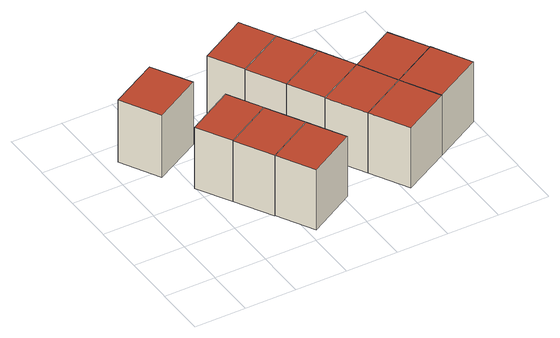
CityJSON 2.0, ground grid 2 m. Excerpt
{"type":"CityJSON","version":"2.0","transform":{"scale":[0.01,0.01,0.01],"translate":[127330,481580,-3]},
"CityObjects":{
"building1":{"type":"Building","attributes":{"b3_dak_type":"multiple horizontal","b3_h_dak_50p":0.21,"b3_h_dak_70p":0.24,"b3_h_dak_max":0.34,"b3_h_dak_min":0.16,"b3_h_maaiveld":-2.42,"b3_kas_warenhuis":false,"b3_mutatie_ahn3_ahn4":false,"b3_reconstructie_onvolledig":false,"b3_rmse_lod12":0.0347,"b3_rmse_lod13":0.0347,"b3_rmse_lod22":0.0331,"b3_val3dity_lod12":"[]","b3_val3dity_lod13":"[]","b3_val3dity_lod22":"[]","b3_volume_lod12":9.74,"b3_volume_lod13":9.74,"b3_volume_lod22":9.7,"geconstateerd":false,"oorspronkelijkbouwjaar":2007,"status":"Pand in gebruik"},"children":["building1-1"]},
"building1-1":{"type":"BuildingPart","parents":["building1"],"geometry":[{"type":"Solid","lod":"1.2","boundaries":[[[[0,1,2,3]],[[4,1,0,5]],[[5,0,3,6]],[[7,2,1,4]],[[6,3,2,7]],[[6,7,4,5]]]],"semantics":{"surfaces":[{"type":"GroundSurface"},{"type":"WallSurface","on_footprint_edge":true},{"type":"RoofSurface"}],"values":[[0,1,1,1,1,2]]}}]},
"building2":{"type":"Building","attributes":{"b3_dak_type":"multiple horizontal","b3_h_dak_50p":0.2,"b3_h_dak_70p":0.22,"b3_h_dak_max":0.28,"b3_h_dak_min":0.14,"b3_h_maaiveld":-2.39,"b3_kas_warenhuis":false,"b3_mutatie_ahn3_ahn4":false,"b3_reconstructie_onvolledig":false,"b3_rmse_lod12":0.0305,"b3_rmse_lod13":0.0305,"b3_rmse_lod22":0.0274,"b3_val3dity_lod12":"[]","b3_val3dity_lod13":"[]","b3_val3dity_lod22":"[]","b3_volume_lod12":8.28,"b3_volume_lod13":8.28,"b3_volume_lod22":8.26,"geconstateerd":false,"oorspronkelijkbouwjaar":2006,"status":"Pand in gebruik"},"children":["building2-1"]},
"building2-1":{"type":"BuildingPart","parents":["building2"],"geometry":[{"type":"Solid","lod":"1.2","boundaries":[[[[8,9,10,11]],[[12,9,8,13]],[[13,8,11,14]],[[15,10,9,12]],[[14,11,10,15]],[[14,15,12,13]]]],"semantics":{"surfaces":[{"type":"GroundSurface"},{"type":"WallSurface","on_footprint_edge":true},{"type":"RoofSurface"}],"values":[[0,1,1,1,1,2]]}}]},
"building3":{"type":"Building","attributes":{"b3_dak_type":"multiple horizontal","b3_h_dak_50p":0.2,"b3_h_dak_70p":0.21,"b3_h_dak_max":0.26,"b3_h_dak_min":0.16,"b3_h_maaiveld":-2.38,"b3_kas_warenhuis":false,"b3_mutatie_ahn3_ahn4":false,"b3_reconstructie_onvolledig":false,"b3_rmse_lod12":0.026,"b3_rmse_lod13":0.026,"b3_rmse_lod22":0.0252,"b3_val3dity_lod12":"[]","b3_val3dity_lod13":"[]","b3_val3dity_lod22":"[]","b3_volume_lod12":8.98,"b3_volume_lod13":8.98,"b3_volume_lod22":8.97,"geconstateerd":false,"oorspronkelijkbouwjaar":2006,"status":"Pand in gebruik"},"children":["building3-1"]},
"building3-1":{"type":"BuildingPart","parents":["building3"],"geometry":[{"type":"Solid","lod":"1.2","boundaries":[[[[16,17,18,19]],[[20,17,16,21]],[[21,16,19,22]],[[23,18,17,20]],[[22,19,18,23]],[[22,23,20,21]]]],"semantics":{"surfaces":[{"type":"GroundSurface"},{"type":"WallSurface","on_footprint_edge":true},{"type":"RoofSurface"}],"values":[[0,1,1,1,1,2]]}}]},
"building4":{"type":"Building","attributes":{"b3_dak_type":"multiple horizontal","b3_h_dak_50p":0.19,"b3_h_dak_70p":0.2,"b3_h_dak_max":0.26,"b3_h_dak_min":0.14,"b3_h_maaiveld":-2.36,"b3_kas_warenhuis":false,"b3_mutatie_ahn3_ahn4":false,"b3_reconstructie_onvolledig":false,"b3_rmse_lod12":0.0259,"b3_rmse_lod13":0.0259,"b3_rmse_lod22":0.0246,"b3_val3dity_lod12":"[]","b3_val3dity_lod13":"[]","b3_val3dity_lod22":"[]","b3_volume_lod12":8.85,"b3_volume_lod13":8.85,"b3_volume_lod22":8.82,"geconstateerd":false,"oorspronkelijkbouwjaar":2006,"status":"Pand in gebruik"},"children":["building4-1"]},
"building4-1":{"type":"BuildingPart","parents":["building4"],"geometry":[{"type":"Solid","lod":"1.2","boundaries":[[[[24,25,26,27]],[[28,25,24,29]],[[29,24,27,21]],[[20,26,25,28]],[[21,27,26,20]],[[21,20,28,29]]]],"semantics":{"surfaces":[{"type":"GroundSurface"},{"type":"WallSurface","on_footprint_edge":true},{"type":"RoofSurface"}],"values":[[0,1,1,1,1,2]]}}]},
"building5":{"type":"Building","attributes":{"b3_dak_type":"multiple horizontal","b3_h_dak_50p":0.2,"b3_h_dak_70p":0.22,"b3_h_dak_max":0.28,"b3_h_dak_min":0.16,"b3_h_maaiveld":-2.4,"b3_kas_warenhuis":false,"b3_mutatie_ahn3_ahn4":false,"b3_reconstructie_onvolledig":false,"b3_rmse_lod12":0.0307,"b3_rmse_lod13":0.0307,"b3_rmse_lod22":0.0278,"b3_val3dity_lod12":"[]","b3_val3dity_lod13":"[]","b3_val3dity_lod22":"[]","b3_volume_lod12":8.34,"b3_volume_lod13":8.34,"b3_volume_lod22":8.3,"geconstateerd":false,"oorspronkelijkbouwjaar":2006,"status":"Pand in gebruik"},"children":["building5-1"]},
"building5-1":{"type":"BuildingPart","parents":["building5"],"geometry":[{"type":"Solid","lod":"1.2","boundaries":[[[[30,31,32,33]],[[34,31,30,35]],[[36,32,31,34]],[[35,30,33,37]],[[37,33,32,36]],[[37,36,34,35]]]],"semantics":{"surfaces":[{"type":"GroundSurface"},{"type":"WallSurface","on_footprint_edge":true},{"type":"RoofSurface"}],"values":[[0,1,1,1,1,2]]}}]},
"building6":{"type":"Building","attributes":{"b3_dak_type":"multiple horizontal","b3_h_dak_50p":0.19,"b3_h_dak_70p":0.21,"b3_h_dak_max":0.28,"b3_h_dak_min":0.14,"b3_h_maaiveld":-2.4,"b3_kas_warenhuis":false,"b3_mutatie_ahn3_ahn4":false,"b3_reconstructie_onvolledig":false,"b3_rmse_lod12":0.0347,"b3_rmse_lod13":0.0347,"b3_rmse_lod22":0.0327,"b3_val3dity_lod12":"[]","b3_val3dity_lod13":"[]","b3_val3dity_lod22":"[]","b3_volume_lod12":8.99,"b3_volume_lod13":8.99,"b3_volume_lod22":8.98,"geconstateerd":false,"oorspronkelijkbouwjaar":2006,"status":"Pand in gebruik"},"children":["building6-1"]},
"building6-1":{"type":"BuildingPart","parents":["building6"],"geometry":[{"type":"Solid","lod":"1.2","boundaries":[[[[33,32,38,39]],[[40,32,33,41]],[[42,38,32,40]],[[41,33,39,43]],[[43,39,38,42]],[[43,42,40,41]]]],"semantics":{"surfaces":[{"type":"GroundSurface"},{"type":"WallSurface","on_footprint_edge":true},{"type":"RoofSurface"}],"values":[[0,1,1,1,1,2]]}}]},
"building7":{"type":"Building","attributes":{"b3_dak_type":"multiple horizontal","b3_h_dak_50p":0.2,"b3_h_dak_70p":0.22,"b3_h_dak_max":0.27,"b3_h_dak_min":0.16,"b3_h_maaiveld":-2.4,"b3_kas_warenhuis":false,"b3_mutatie_ahn3_ahn4":false,"b3_reconstructie_onvolledig":false,"b3_rmse_lod12":0.0287,"b3_rmse_lod13":0.0287,"b3_rmse_lod22":0.0275,"b3_val3dity_lod12":"[]","b3_val3dity_lod13":"[]","b3_val3dity_lod22":"[]","b3_volume_lod12":8.38,"b3_volume_lod13":8.38,"b3_volume_lod22":8.36,"geconstateerd":false,"oorspronkelijkbouwjaar":2006,"status":"Pand in gebruik"},"children":["building7-1"]},
"building7-1":{"type":"BuildingPart","parents":["building7"],"geometry":[{"type":"Solid","lod":"1.2","boundaries":[[[[44,45,46,47]],[[43,45,44,48]],[[48,44,47,49]],[[42,46,45,43]],[[49,47,46,42]],[[49,42,43,48]]]],"semantics":{"surfaces":[{"type":"GroundSurface"},{"type":"WallSurface","on_footprint_edge":true},{"type":"RoofSurface"}],"values":[[0,1,1,1,1,2]]}}]},
"building8":{"type":"Building","attributes":{"b3_dak_type":"multiple horizontal","b3_h_dak_50p":0.2,"b3_h_dak_70p":0.21,"b3_h_dak_max":0.27,"b3_h_dak_min":0.13,"b3_h_maaiveld":-2.37,"b3_kas_warenhuis":false,"b3_mutatie_ahn3_ahn4":false,"b3_reconstructie_onvolledig":false,"b3_rmse_lod12":0.0226,"b3_rmse_lod13":0.0226,"b3_rmse_lod22":0.0219,"b3_val3dity_lod12":"[]","b3_val3dity_lod13":"[]","b3_val3dity_lod22":"[]","b3_volume_lod12":9.1,"b3_volume_lod13":9.1,"b3_volume_lod22":9.08,"geconstateerd":false,"oorspronkelijkbouwjaar":2006,"status":"Pand in gebruik"},"children":["building8-1"]},
"building8-1":{"type":"BuildingPart","parents":["building8"],"geometry":[{"type":"Solid","lod":"1.2","boundaries":[[[[50,51,52,53]],[[54,51,50,55]],[[56,52,51,54]],[[55,50,53,57]],[[57,53,52,56]],[[57,56,54,55]]]],"semantics":{"surfaces":[{"type":"GroundSurface"},{"type":"WallSurface","on_footprint_edge":true},{"type":"RoofSurface"}],"values":[[0,1,1,1,1,2]]}}]},
"building9":{"type":"Building","attributes":{"b3_dak_type":"multiple horizontal","b3_h_dak_50p":0.2,"b3_h_dak_70p":0.21,"b3_h_dak_max":0.27,"b3_h_dak_min":0.14,"b3_h_maaiveld":-2.36,"b3_kas_warenhuis":false,"b3_mutatie_ahn3_ahn4":false,"b3_reconstructie_onvolledig":false,"b3_rmse_lod12":0.03,"b3_rmse_lod13":0.03,"b3_rmse_lod22":0.0235,"b3_val3dity_lod12":"[]","b3_val3dity_lod13":"[]","b3_val3dity_lod22":"[]","b3_volume_lod12":9.01,"b3_volume_lod13":9.01,"b3_volume_lod22":9.01,"geconstateerd":false,"oorspronkelijkbouwjaar":2006,"status":"Pand in gebruik"},"children":["building9-1"]},
"building9-1":{"type":"BuildingPart","parents":["building9"],"geometry":[{"type":"Solid","lod":"1.2","boundaries":[[[[58,59,60,61]],[[56,59,58,57]],[[62,60,59,56]],[[57,58,61,63]],[[63,61,60,62]],[[63,62,56,57]]]],"semantics":{"surfaces":[{"type":"GroundSurface"},{"type":"WallSurface","on_footprint_edge":true},{"type":"RoofSurface"}],"values":[[0,1,1,1,1,2]]}}]},
"building10":{"type":"Building","attributes":{"b3_dak_type":"multiple horizontal","b3_h_dak_50p":0.19,"b3_h_dak_70p":0.2,"b3_h_dak_max":0.28,"b3_h_dak_min":0.14,"b3_h_maaiveld":-2.37,"b3_kas_warenhuis":false,"b3_mutatie_ahn3_ahn4":false,"b3_reconstructie_onvolledig":false,"b3_rmse_lod12":0.0266,"b3_rmse_lod13":0.0266,"b3_rmse_lod22":0.024,"b3_val3dity_lod12":"[]","b3_val3dity_lod13":"[]","b3_val3dity_lod22":"[]","b3_volume_lod12":9.01,"b3_volume_lod13":9.01,"b3_volume_lod22":8.99,"geconstateerd":false,"oorspronkelijkbouwjaar":2006,"status":"Pand in gebruik"},"children":["building10-1"]},
"building10-1":{"type":"BuildingPart","parents":["building10"],"geometry":[{"type":"Solid","lod":"1.2","boundaries":[[[[64,52,51,65]],[[56,52,64,66]],[[66,64,65,67]],[[54,51,52,56]],[[67,65,51,54]],[[67,54,56,66]]]],"semantics":{"surfaces":[{"type":"GroundSurface"},{"type":"WallSurface","on_footprint_edge":true},{"type":"RoofSurface"}],"values":[[0,1,1,1,1,2]]}}]},
"building11":{"type":"Building","attributes":{"b3_dak_type":"multiple horizontal","b3_h_dak_50p":0.19,"b3_h_dak_70p":0.21,"b3_h_dak_max":0.27,"b3_h_dak_min":0.15,"b3_h_maaiveld":-2.36,"b3_kas_warenhuis":false,"b3_mutatie_ahn3_ahn4":false,"b3_reconstructie_onvolledig":false,"b3_rmse_lod12":0.0295,"b3_rmse_lod13":0.0295,"b3_rmse_lod22":0.0226,"b3_val3dity_lod12":"[]","b3_val3dity_lod13":"[]","b3_val3dity_lod22":"[]","b3_volume_lod12":9.24,"b3_volume_lod13":9.24,"b3_volume_lod22":9.22,"geconstateerd":false,"oorspronkelijkbouwjaar":2006,"status":"Pand in gebruik"},"children":["building11-1"]},
"building11-1":{"type":"BuildingPart","parents":["building11"],"geometry":[{"type":"Solid","lod":"1.2","boundaries":[[[[59,68,69,60]],[[70,68,59,71]],[[72,69,68,70]],[[71,59,60,73]],[[73,60,69,72]],[[73,72,70,71]]]],"semantics":{"surfaces":[{"type":"GroundSurface"},{"type":"WallSurface","on_footprint_edge":true},{"type":"RoofSurface"}],"values":[[0,1,1,1,1,2]]}}]}
},
"vertices":[
[321,670,58],[134,567,58],[50,718,58],[237,821,58],[134,567,323],[321,670,323],[237,821,323],[50,718,323],
[268,326,61],[195,456,61],[381,560,61],[454,430,61],[195,456,321],[268,326,321],[454,430,321],[381,560,321],
[534,287,62],[348,183,62],[268,326,62],[454,430,62],[348,183,320],[534,287,320],[454,430,320],[268,326,320],
[613,146,64],[427,42,64],[348,183,64],[534,287,64],[427,42,320],[613,146,320],
[436,773,60],[623,877,60],[695,746,60],[508,643,60],[623,877,322],[436,773,322],[695,746,322],[508,643,322],
[773,604,60],[586,501,60],[695,746,321],[508,643,321],[773,604,321],[586,501,321],
[659,369,61],[586,501,61],[773,604,61],[846,472,61],[659,369,321],[846,472,321],
[659,369,63],[846,472,63],[924,324,63],[740,223,63],[846,472,320],[659,369,320],[924,324,320],[740,223,320],
[740,223,64],[924,324,64],[1004,176,64],[821,76,64],[1004,176,320],[821,76,320],
[1110,427,63],[1027,572,63],[1110,427,320],[1027,572,320],
[1110,427,64],[1191,279,64],[1110,427,321],[924,324,321],[1191,279,321],[1004,176,321]
]}
